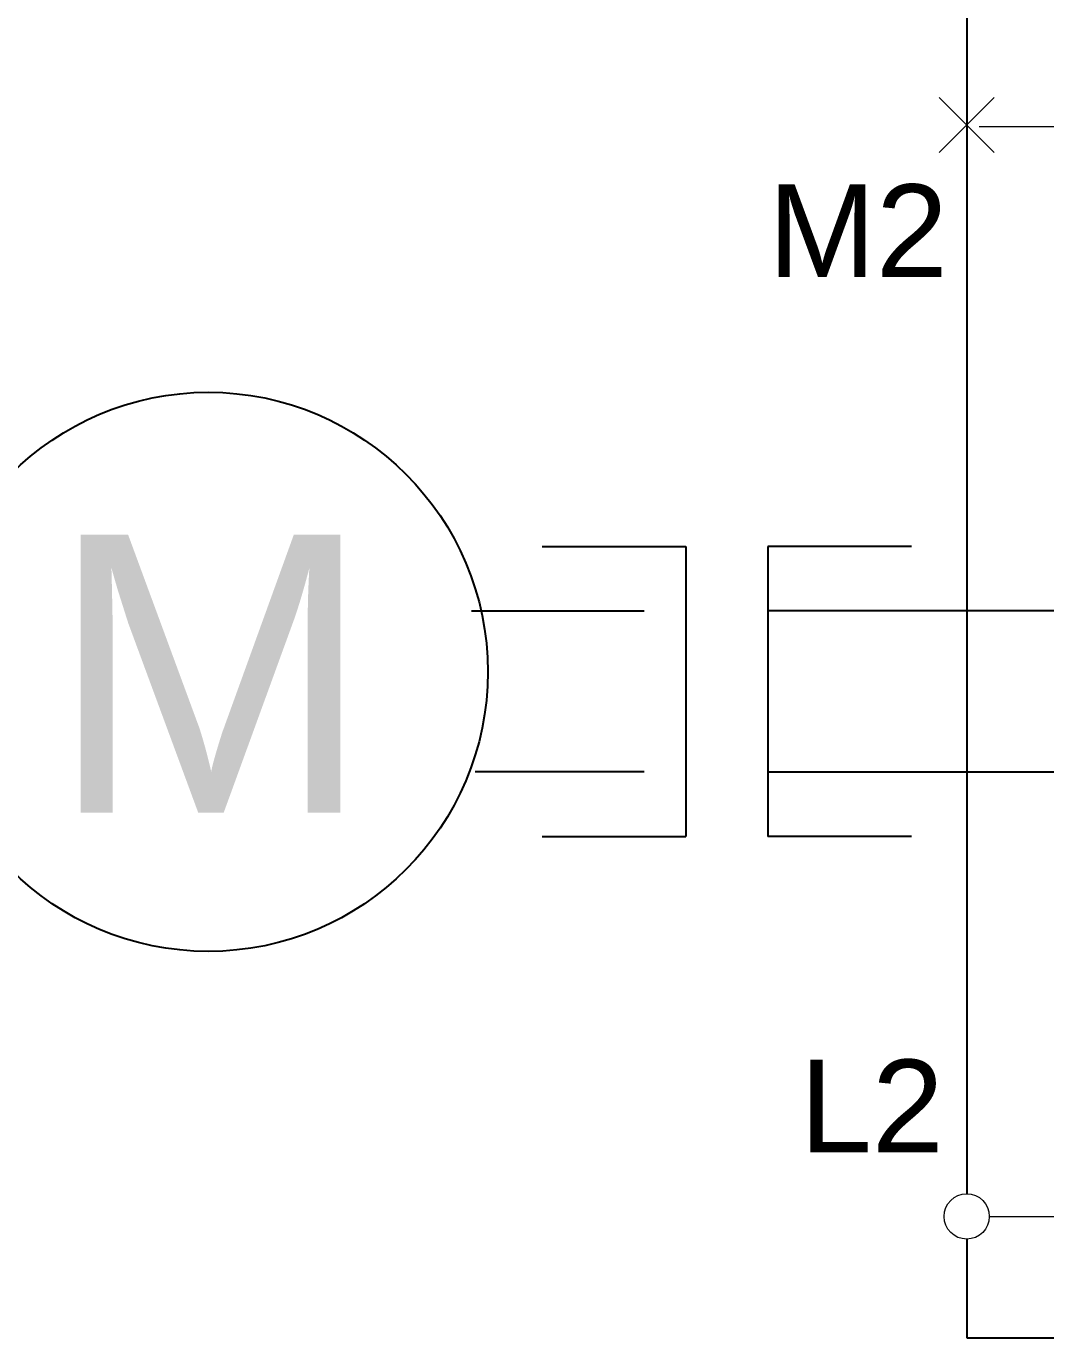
# Model space of a CAD drawing. Header units: inches. Extents: x -45549 to -45252, y 2679 to 2889.
# Drawn here: x -45519.9 to -45510.86, y 2714.74 to 2726.37 of the extents above; entities that cross this region are included whole.
import ezdxf

# ---------------------------------------------------------------- set-up
doc = ezdxf.new("R2010")
doc.units = ezdxf.units.IN
doc.header["$MEASUREMENT"] = 0
doc.layers.add('katman 1', color=7, linetype='Continuous')
doc.styles.get("Standard").update_dxf_attribs({"font": 'arial.ttf'})

msp = doc.modelspace()

# ---------------------------------------------------------------- linework, layer by layer
at = {"color": 2, "linetype": 'ByBlock'}
for p, q in [((-45511.564, 2726.569), (-45511.564, 2716.02)), ((-45511.564, 2715.618), (-45511.564, 2714.744)), ((-45511.564, 2714.744), (-45507.063, 2714.744))]:
    msp.add_line(p, q, dxfattribs=at)
at = {"color": 7, "linetype": 'ByBlock'}
for p, q in [((-45515.33, 2721.758), (-45514.056, 2721.758)), ((-45514.056, 2721.758), (-45514.056, 2719.188)), ((-45513.328, 2721.758), (-45513.328, 2719.188)), ((-45512.054, 2721.758), (-45513.328, 2721.758)), ((-45515.957, 2721.186), (-45514.426, 2721.186)), ((-45508.357, 2721.186), (-45513.328, 2721.186)), ((-45514.426, 2719.76), (-45515.923, 2719.76)), ((-45513.328, 2719.76), (-45508.391, 2719.76)), ((-45515.33, 2719.188), (-45514.056, 2719.188)), ((-45512.054, 2719.188), (-45513.328, 2719.188))]:
    msp.add_line(p, q, dxfattribs=at)
msp.add_circle((-45518.289, 2720.646), 2.478, dxfattribs=at)
at = {"layer": 'katman 1', "color": 7, "lineweight": 9}
for p, q in [((-45511.808, 2725.736), (-45511.321, 2725.25)), ((-45511.321, 2725.736), (-45511.808, 2725.25)), ((-45511.454, 2725.481), (-45498.697, 2725.481)), ((-45511.364, 2715.819), (-45510.489, 2715.819))]:
    msp.add_line(p, q, dxfattribs=at)
msp.add_open_spline([(-45511.364, 2715.819), (-45511.364, 2715.93), (-45511.453, 2716.02), (-45511.564, 2716.02), (-45511.675, 2716.02), (-45511.765, 2715.93), (-45511.765, 2715.819), (-45511.765, 2715.708), (-45511.675, 2715.618), (-45511.564, 2715.618), (-45511.453, 2715.618), (-45511.364, 2715.708), (-45511.364, 2715.819)], degree=3, knots=[0, 0, 0, 0, 1, 1, 1, 2, 2, 2, 3, 3, 3, 4, 4, 4, 4], dxfattribs=at)

# ---------------------------------------------------------------- texts
at = {"layer": 'katman 1', "color": 7, "linetype": 'Continuous'}
msp.add_text('M2', height=0.8216, dxfattribs=at).set_placement((-45513.325, 2724.145))
at = {"layer": 'katman 1', "color": 7}
for s, height, p in [('M', 2.465, (-45519.705, 2719.397)), ('L2', 0.8216, (-45513.044, 2716.387))]:
    msp.add_text(s, height=height, dxfattribs=at).set_placement(p)

doc.saveas('drawing.dxf')
